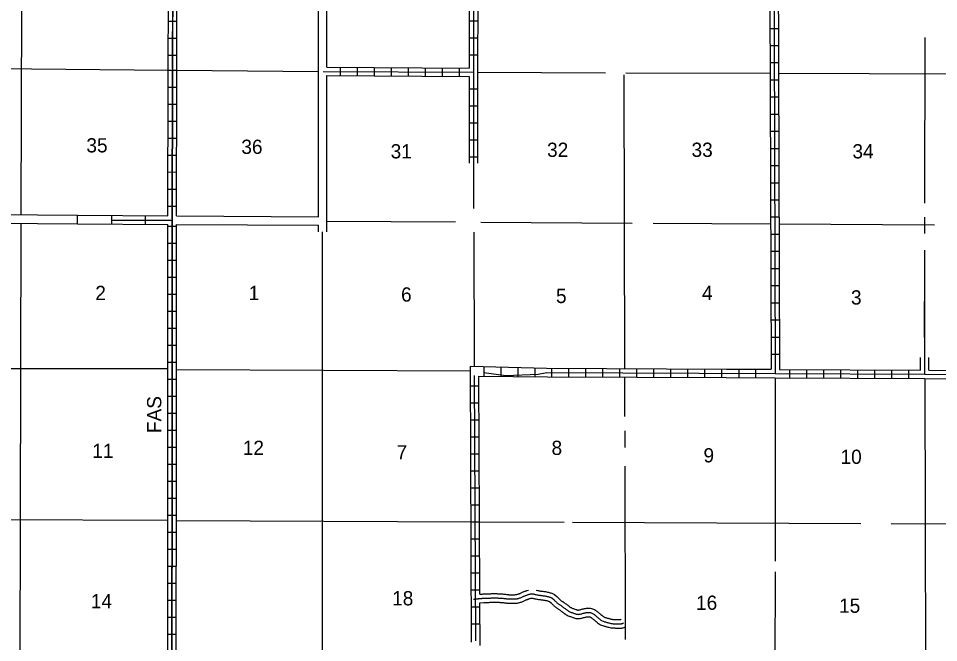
# Model space of a CAD drawing. Extents: x 1333229 to 1813251, y 16536411 to 16910478.
# Drawn here: x 1573271 to 1605556, y 16581252 to 16603164 of the extents above; entities that cross this region are included whole.
import ezdxf

# ---------------------------------------------------------------- set-up
doc = ezdxf.new("R2010")
doc.units = 0
for name, color, linetype in [('L11', 7, 'Continuous'), ('L13', 7, 'Continuous'), ('L14', 7, 'Continuous'), ('L21', 7, 'Continuous'), ('L8', 7, 'Continuous'), ('L9', 7, 'Continuous')]:
    doc.layers.add(name, color=color, linetype=linetype)

msp = doc.modelspace()

# ---------------------------------------------------------------- linework, layer by layer
at = {"layer": 'L11'}
for p, q in [((1583794, 16601305), (1583794, 16606471)), ((1584094, 16601451), (1584094, 16606470)), ((1583794, 16596200), (1583794, 16601305)), ((1584094, 16595670), (1584094, 16601155)), ((1570655, 16596289), (1575341, 16596255)), ((1578819, 16596231), (1583794, 16596200)), ((1570654, 16595989), (1575342, 16595955)), ((1578819, 16595931), (1583794, 16595900)), ((1583794, 16595674), (1583794, 16595900))]:
    msp.add_line(p, q, dxfattribs=at)
for points in [[(1604920, 16590818), (1604919, 16591262)], [(1605216, 16590816), (1605215, 16591260)], [(1589458, 16582952), (1589558, 16582956), (1589576, 16582958), (1589600, 16582959), (1589626, 16582960), (1589647, 16582960), (1589669, 16582961), (1589691, 16582961), (1589711, 16582962), (1589731, 16582962), (1589753, 16582964), (1589775, 16582965), (1589798, 16582966), (1589820, 16582967), (1589843, 16582969), (1589869, 16582970), (1589897, 16582972), (1589923, 16582972), (1589950, 16582973), (1589977, 16582972), (1590001, 16582972), (1590027, 16582971), (1590053, 16582970), (1590078, 16582969), (1590103, 16582968), (1590127, 16582967), (1590153, 16582966), (1590179, 16582964), (1590204, 16582963), (1590229, 16582961), (1590257, 16582960), (1590286, 16582957), (1590313, 16582954), (1590339, 16582951), (1590366, 16582948), (1590392, 16582944), (1590414, 16582941), (1590433, 16582939), (1590451, 16582936), (1590467, 16582935), (1590481, 16582934), (1590494, 16582933), (1590510, 16582933), (1590526, 16582933), (1590540, 16582933), (1590553, 16582933), (1590565, 16582933), (1590576, 16582933), (1590585, 16582933), (1590606, 16582933), (1590611, 16582933), (1590615, 16582933), (1590625, 16582933), (1590626, 16582933), (1590632, 16582933), (1590643, 16582933), (1590652, 16582933), (1590664, 16582933), (1590677, 16582933), (1590692, 16582934), (1590708, 16582936), (1590724, 16582937), (1590739, 16582940), (1590759, 16582945), (1590781, 16582950), (1590801, 16582955), (1590819, 16582961), (1590837, 16582967), (1590854, 16582974), (1590871, 16582981), (1590890, 16582991), (1590912, 16583001), (1590935, 16583012), (1590958, 16583022), (1590980, 16583032), (1591002, 16583041), (1591021, 16583048), (1591041, 16583056)], [(1591041, 16583056), (1591060, 16583063), (1591080, 16583070), (1591101, 16583078), (1591126, 16583086), (1591165, 16583098)], [(1591441, 16583091), (1591488, 16583080), (1591513, 16583075), (1591540, 16583070), (1591566, 16583066), (1591594, 16583062), (1591621, 16583058), (1591647, 16583054), (1591674, 16583052), (1591703, 16583049), (1591735, 16583045), (1591768, 16583040), (1591801, 16583035), (1591833, 16583028), (1591864, 16583021), (1591895, 16583012), (1591926, 16583003), (1591955, 16582994), (1591983, 16582984), (1592008, 16582974), (1592032, 16582964), (1592054, 16582953), (1592084, 16582937), (1592165, 16582869), (1592173, 16582859), (1592174, 16582858), (1592178, 16582853), (1592186, 16582845), (1592194, 16582836), (1592204, 16582826), (1592216, 16582813), (1592228, 16582801), (1592240, 16582789), (1592254, 16582775), (1592266, 16582763), (1592278, 16582753), (1592291, 16582742), (1592304, 16582732), (1592318, 16582722), (1592334, 16582711), (1592352, 16582700), (1592370, 16582689), (1592390, 16582676), (1592413, 16582661), (1592434, 16582645), (1592455, 16582629), (1592477, 16582614), (1592498, 16582597), (1592521, 16582580), (1592544, 16582562), (1592568, 16582545), (1592589, 16582528), (1592610, 16582513), (1592630, 16582499), (1592646, 16582488), (1592662, 16582479), (1592679, 16582471), (1592699, 16582463), (1592722, 16582454), (1592745, 16582446), (1592769, 16582438), (1592795, 16582429), (1592823, 16582419), (1592848, 16582409), (1592866, 16582402), (1592877, 16582399), (1592889, 16582396), (1592897, 16582395), (1592905, 16582395), (1592916, 16582395), (1592932, 16582398), (1592953, 16582402), (1592977, 16582407), (1593003, 16582414), (1593029, 16582420), (1593054, 16582426), (1593079, 16582432), (1593106, 16582440), (1593137, 16582447), (1593171, 16582454), (1593207, 16582458), (1593240, 16582461), (1593274, 16582461), (1593308, 16582459), (1593337, 16582456)], [(1589460, 16582648), (1589599, 16582658), (1589615, 16582660), (1589632, 16582660), (1589652, 16582660), (1589674, 16582661), (1589696, 16582661), (1589721, 16582662), (1589746, 16582663), (1589769, 16582664), (1589791, 16582665), (1589814, 16582666), (1589838, 16582668), (1589862, 16582669), (1589886, 16582671), (1589908, 16582672), (1589930, 16582672), (1589951, 16582673), (1589972, 16582672), (1589996, 16582672), (1590019, 16582671), (1590042, 16582671), (1590065, 16582670), (1590088, 16582669), (1590113, 16582667), (1590137, 16582666), (1590160, 16582665), (1590186, 16582663), (1590212, 16582662), (1590235, 16582660), (1590257, 16582658), (1590281, 16582656), (1590304, 16582653), (1590326, 16582651), (1590349, 16582647), (1590373, 16582644), (1590396, 16582641), (1590418, 16582638), (1590441, 16582636), (1590464, 16582634), (1590485, 16582633), (1590505, 16582633), (1590523, 16582633), (1590541, 16582633), (1590557, 16582633), (1590570, 16582633), (1590579, 16582633), (1590586, 16582633), (1590602, 16582633), (1590604, 16582633), (1590612, 16582633), (1590620, 16582633), (1590631, 16582633), (1590636, 16582633), (1590639, 16582633), (1590652, 16582633), (1590669, 16582633), (1590689, 16582634), (1590713, 16582635), (1590740, 16582637), (1590770, 16582641), (1590800, 16582646), (1590827, 16582653), (1590854, 16582659), (1590883, 16582667), (1590913, 16582676), (1590941, 16582686), (1590969, 16582696), (1590997, 16582709), (1591021, 16582720), (1591041, 16582730), (1591061, 16582739), (1591079, 16582748), (1591096, 16582755), (1591113, 16582762), (1591130, 16582769), (1591147, 16582775)], [(1591146, 16582775), (1591165, 16582782), (1591183, 16582788), (1591201, 16582795), (1591217, 16582801), (1591231, 16582805), (1591245, 16582808), (1591258, 16582810), (1591271, 16582812), (1591283, 16582813), (1591295, 16582813), (1591308, 16582812), (1591324, 16582809), (1591344, 16582805), (1591368, 16582800), (1591394, 16582794), (1591425, 16582787), (1591457, 16582780), (1591488, 16582775), (1591520, 16582769), (1591550, 16582765), (1591581, 16582761), (1591612, 16582757), (1591643, 16582753), (1591672, 16582750), (1591698, 16582747), (1591722, 16582744), (1591745, 16582740), (1591767, 16582735), (1591790, 16582730), (1591813, 16582724), (1591836, 16582717), (1591858, 16582710), (1591878, 16582703), (1591895, 16582696), (1591908, 16582690), (1591914, 16582687), (1591954, 16582654), (1591957, 16582651), (1591965, 16582643), (1591974, 16582632), (1591987, 16582619), (1591999, 16582606), (1592014, 16582591), (1592029, 16582575), (1592044, 16582560), (1592062, 16582543), (1592083, 16582525), (1592104, 16582508), (1592126, 16582491), (1592149, 16582474), (1592171, 16582460), (1592190, 16582447), (1592210, 16582435), (1592226, 16582424), (1592241, 16582415), (1592257, 16582403), (1592276, 16582389), (1592296, 16582374), (1592318, 16582357), (1592340, 16582341), (1592363, 16582324), (1592385, 16582306), (1592409, 16582288), (1592434, 16582270), (1592461, 16582250), (1592492, 16582231), (1592525, 16582213), (1592557, 16582197), (1592589, 16582184), (1592617, 16582173), (1592645, 16582163), (1592672, 16582154), (1592696, 16582146), (1592718, 16582138), (1592739, 16582130), (1592765, 16582119), (1592798, 16582109), (1592832, 16582101), (1592871, 16582095), (1592911, 16582094), (1592950, 16582097), (1592985, 16582103), (1593016, 16582109), (1593044, 16582115), (1593071, 16582121), (1593099, 16582128), (1593128, 16582135), (1593155, 16582142), (1593179, 16582149), (1593201, 16582154), (1593220, 16582158), (1593236, 16582160), (1593253, 16582161), (1593268, 16582161), (1593284, 16582160), (1593305, 16582158)], [(1593344, 16582455), (1593376, 16582450), (1593414, 16582440), (1593450, 16582426), (1593484, 16582410), (1593515, 16582392), (1593543, 16582372), (1593568, 16582354), (1593593, 16582335), (1593616, 16582316), (1593640, 16582297), (1593663, 16582278), (1593687, 16582258), (1593711, 16582238), (1593735, 16582217), (1593759, 16582196), (1593780, 16582178), (1593796, 16582165), (1593808, 16582157), (1593822, 16582150), (1593839, 16582142), (1593858, 16582136), (1593882, 16582129), (1593907, 16582121), (1593931, 16582114), (1593957, 16582108), (1593985, 16582100), (1594011, 16582092), (1594036, 16582085), (1594060, 16582079), (1594082, 16582074), (1594103, 16582070), (1594124, 16582067), (1594145, 16582066), (1594171, 16582065), (1594201, 16582065), (1594232, 16582064), (1594261, 16582063), (1594291, 16582062), (1594322, 16582060), (1594349, 16582058), (1594371, 16582057), (1594382, 16582057), (1594388, 16582058), (1594396, 16582059), (1594402, 16582061), (1594403, 16582061), (1594406, 16582063), (1594412, 16582066), (1594419, 16582070), (1594422, 16582072)], [(1593297, 16582159), (1593314, 16582156), (1593322, 16582154), (1593331, 16582151), (1593342, 16582145), (1593354, 16582138), (1593370, 16582128), (1593388, 16582114), (1593407, 16582100), (1593428, 16582083), (1593449, 16582065), (1593471, 16582047), (1593494, 16582028), (1593516, 16582009), (1593539, 16581990), (1593563, 16581969), (1593588, 16581948), (1593619, 16581922), (1593656, 16581898), (1593694, 16581878), (1593731, 16581862), (1593766, 16581850), (1593795, 16581841), (1593823, 16581833), (1593853, 16581825), (1593879, 16581818), (1593904, 16581811), (1593930, 16581804), (1593958, 16581796), (1593987, 16581788), (1594020, 16581780), (1594055, 16581774), (1594093, 16581769), (1594130, 16581766), (1594164, 16581765), (1594194, 16581765), (1594223, 16581764), (1594251, 16581763), (1594277, 16581762), (1594302, 16581760), (1594332, 16581758), (1594366, 16581757), (1594404, 16581757), (1594438, 16581762), (1594465, 16581767), (1594493, 16581775), (1594523, 16581786), (1594548, 16581798), (1594564, 16581808), (1594573, 16581813), (1594579, 16581817)]]:
    msp.add_lwpolyline(points, dxfattribs=at)
at = {"layer": 'L13'}
for p, q in [((1573374, 16603644), (1573356, 16596269)), ((1568226, 16601445), (1578525, 16601352)), ((1578825, 16601350), (1583792, 16601305)), ((1589382, 16601272), (1593866, 16601258)), ((1594580, 16601256), (1599642, 16601241)), ((1594510, 16601188), (1594536, 16590868)), ((1599938, 16601240), (1620800, 16601177)), ((1573355, 16595969), (1573317, 16580379)), ((1584094, 16596048), (1588610, 16596019)), ((1589497, 16596014), (1594799, 16595980)), ((1595540, 16595976), (1599660, 16595950)), ((1599956, 16595948), (1605415, 16595914)), ((1583944, 16580300), (1583944, 16595672)), ((1589275, 16590946), (1589257, 16595661)), ((1565365, 16590876), (1578519, 16590869)), ((1578819, 16590833), (1589128, 16590791)), ((1594537, 16590573), (1594541, 16589188)), ((1599825, 16590548), (1599817, 16584116)), ((1605069, 16590522), (1605115, 16569523)), ((1594542, 16588681), (1594543, 16588101)), ((1594545, 16587449), (1594561, 16581365)), ((1562746, 16585616), (1578516, 16585544)), ((1578816, 16585542), (1589152, 16585495)), ((1589447, 16585494), (1592420, 16585480)), ((1592710, 16585479), (1602825, 16585432)), ((1603897, 16585428), (1615464, 16585375)), ((1599817, 16583735), (1599800, 16569557))]:
    msp.add_line(p, q, dxfattribs=at)
for points in [[(1605068, 16602492), (1605065, 16596672)], [(1589254, 16596496), (1589248, 16598118)], [(1605065, 16596183), (1605064, 16595611)], [(1605064, 16595027), (1605062, 16591261)]]:
    msp.add_lwpolyline(points, dxfattribs=at)
at = {"layer": 'L8'}
for p, q in [((1578525, 16601352), (1578545, 16606495)), ((1578825, 16601350), (1578845, 16606491)), ((1599630, 16605114), (1599677, 16590845)), ((1578533, 16603063), (1578831, 16603062)), ((1589387, 16603067), (1589091, 16603067)), ((1599635, 16602814), (1599931, 16602814)), ((1578530, 16602466), (1578829, 16602465)), ((1589382, 16602471), (1589086, 16602471)), ((1599641, 16602212), (1599936, 16602212)), ((1578528, 16601870), (1578827, 16601868)), ((1589382, 16601874), (1589086, 16601874)), ((1599641, 16601610), (1599936, 16601610)), ((1578526, 16601352), (1578825, 16601351)), ((1584094, 16601451), (1589086, 16601421)), ((1584561, 16601446), (1584561, 16601151)), ((1585158, 16601446), (1585158, 16601151)), ((1585755, 16601441), (1585755, 16601145)), ((1586351, 16601436), (1586351, 16601140)), ((1586948, 16601436), (1586948, 16601140)), ((1587544, 16601430), (1587544, 16601135)), ((1588141, 16601425), (1588141, 16601129)), ((1588738, 16601425), (1588738, 16601129)), ((1584094, 16601155), (1589086, 16601125)), ((1589086, 16601125), (1589086, 16598083)), ((1599646, 16601008), (1599942, 16601008)), ((1578525, 16600755), (1578823, 16600754)), ((1589382, 16600681), (1589086, 16600681)), ((1599646, 16600406), (1599942, 16600406)), ((1578524, 16600158), (1578823, 16600158)), ((1589382, 16600084), (1589086, 16600084)), ((1599646, 16599804), (1599942, 16599804)), ((1578524, 16599561), (1578822, 16599561)), ((1589382, 16599487), (1589086, 16599487)), ((1599651, 16599202), (1599947, 16599202)), ((1578523, 16598965), (1578821, 16598965)), ((1589382, 16598891), (1589086, 16598891)), ((1578522, 16598368), (1578821, 16598368)), ((1599651, 16598600), (1599947, 16598600)), ((1589382, 16598294), (1589086, 16598294)), ((1578522, 16597772), (1578820, 16597771)), ((1599651, 16597998), (1599947, 16597998)), ((1599656, 16597396), (1599952, 16597396)), ((1578521, 16597175), (1578819, 16597175)), ((1599656, 16596795), (1599952, 16596795)), ((1578520, 16596578), (1578819, 16596578)), ((1599662, 16596193), (1599957, 16596193)), ((1578818, 16595859), (1578520, 16595859)), ((1599662, 16595591), (1599957, 16595591)), ((1578818, 16595262), (1578520, 16595262)), ((1599662, 16594989), (1599957, 16594989)), ((1578818, 16594666), (1578520, 16594666)), ((1599667, 16594387), (1599963, 16594387)), ((1578818, 16594069), (1578520, 16594069)), ((1599667, 16593785), (1599963, 16593785)), ((1578818, 16593473), (1578520, 16593473)), ((1599667, 16593183), (1599963, 16593183)), ((1578818, 16592876), (1578520, 16592876)), ((1599672, 16592581), (1599968, 16592581)), ((1578818, 16592279), (1578520, 16592279)), ((1599672, 16591979), (1599968, 16591979)), ((1578818, 16591683), (1578520, 16591683)), ((1599678, 16591377), (1599973, 16591377)), ((1578818, 16591086), (1578520, 16591086)), ((1589171, 16581266), (1589127, 16590950)), ((1589597, 16590938), (1589595, 16590604)), ((1589458, 16582952), (1589424, 16590606)), ((1590198, 16590922), (1590196, 16590599)), ((1590791, 16590907), (1590791, 16590594)), ((1591386, 16590892), (1591386, 16590589)), ((1591974, 16590881), (1591974, 16590585)), ((1592571, 16590876), (1592571, 16590580)), ((1593168, 16590876), (1593168, 16590580)), ((1593764, 16590870), (1593764, 16590575)), ((1594361, 16590870), (1594361, 16590575)), ((1594957, 16590865), (1594957, 16590569)), ((1595554, 16590865), (1595554, 16590569)), ((1596151, 16590860), (1596151, 16590564)), ((1596747, 16590860), (1596747, 16590564)), ((1597344, 16590855), (1597344, 16590559)), ((1597940, 16590855), (1597940, 16590559)), ((1598549, 16590842), (1598549, 16590546)), ((1599134, 16590849), (1599134, 16590554)), ((1599973, 16590843), (1604920, 16590818)), ((1600327, 16590844), (1600327, 16590548)), ((1600924, 16590839), (1600924, 16590543)), ((1601520, 16590833), (1601520, 16590538)), ((1602117, 16590833), (1602117, 16590538)), ((1602713, 16590828), (1602713, 16590532)), ((1603310, 16590828), (1603310, 16590532)), ((1603907, 16590823), (1603907, 16590527)), ((1604503, 16590823), (1604503, 16590527)), ((1578818, 16590490), (1578520, 16590490)), ((1589128, 16590263), (1589424, 16590263)), ((1578818, 16589893), (1578520, 16589893)), ((1589134, 16589666), (1589429, 16589666)), ((1578818, 16589296), (1578520, 16589296)), ((1589134, 16589070), (1589429, 16589070)), ((1578818, 16588700), (1578520, 16588700)), ((1589139, 16588473), (1589435, 16588473)), ((1578818, 16588103), (1578520, 16588103)), ((1589139, 16587877), (1589435, 16587877)), ((1578818, 16587506), (1578520, 16587507)), ((1589144, 16587280), (1589440, 16587280)), ((1578817, 16586910), (1578519, 16586910)), ((1589144, 16586683), (1589440, 16586683)), ((1578816, 16586313), (1578518, 16586314)), ((1589150, 16586087), (1589445, 16586087)), ((1578816, 16585717), (1578517, 16585717)), ((1589150, 16585490), (1589445, 16585490)), ((1578815, 16585120), (1578516, 16585120)), ((1589155, 16584893), (1589450, 16584893)), ((1578814, 16584523), (1578516, 16584524)), ((1589155, 16584297), (1589450, 16584297)), ((1578813, 16583927), (1578515, 16583927)), ((1589160, 16583700), (1589456, 16583700)), ((1578812, 16583330), (1578514, 16583331)), ((1589160, 16583103), (1589456, 16583103)), ((1578811, 16582733), (1578513, 16582734)), ((1589466, 16581150), (1589460, 16582648)), ((1589165, 16582507), (1589461, 16582507)), ((1578810, 16582137), (1578512, 16582137)), ((1589165, 16581910), (1589461, 16581910)), ((1578810, 16581540), (1578511, 16581541))]:
    msp.add_line(p, q, dxfattribs=at)
for points in [[(1589255, 16620972), (1589255, 16617165), (1589260, 16611837), (1589245, 16606600), (1589239, 16603933), (1589234, 16601272), (1589234, 16598083)], [(1578717, 16611922), (1578695, 16606642), (1578680, 16602075), (1578674, 16601066), (1578669, 16596082), (1578669, 16590833)], [(1599783, 16611843), (1599773, 16606563), (1599825, 16590696)], [(1578676, 16601406), (1578695, 16606642)], [(1589096, 16606450), (1589091, 16603933), (1589086, 16601421)], [(1589392, 16606450), (1589387, 16603933), (1589382, 16601272), (1589382, 16598083)], [(1599925, 16605115), (1599973, 16590843)], [(1578519, 16596231), (1578524, 16601066), (1578525, 16601352)], [(1578669, 16596114), (1578674, 16601066), (1578675, 16601351)], [(1578819, 16596231), (1578824, 16601066), (1578825, 16601351)], [(1583959, 16601304), (1589234, 16601272)], [(1578509, 16580347), (1578519, 16587512), (1578519, 16595931)], [(1578659, 16580347), (1578669, 16587512), (1578669, 16590833), (1578669, 16596082)], [(1578809, 16580347), (1578819, 16587512), (1578819, 16595931)], [(1605068, 16590670), (1605063, 16593225)], [(1589127, 16590950), (1591800, 16590881), (1598109, 16590852)], [(1578669, 16590833), (1578669, 16587512), (1578658, 16580199)], [(1589318, 16581308), (1589276, 16590633)], [(1589424, 16590606), (1591832, 16590585), (1598108, 16590556)], [(1589598, 16590733), (1590369, 16590627), (1591510, 16590670), (1591816, 16590733), (1599825, 16590696), (1605068, 16590670), (1607740, 16590649), (1615623, 16590622)], [(1598109, 16590852), (1599677, 16590845)], [(1605216, 16590816), (1607740, 16590796), (1615475, 16590771)], [(1598108, 16590556), (1599825, 16590548), (1605068, 16590522), (1607740, 16590501), (1615474, 16590475)], [(1589240, 16582779), (1589242, 16582779), (1589247, 16582780), (1589255, 16582780), (1589263, 16582781), (1589273, 16582781), (1589283, 16582782), (1589295, 16582783), (1589308, 16582784), (1589323, 16582786), (1589338, 16582788), (1589354, 16582790), (1589370, 16582792), (1589386, 16582792), (1589402, 16582794), (1589419, 16582796), (1589436, 16582798), (1589453, 16582799), (1589471, 16582801), (1589490, 16582802), (1589509, 16582804), (1589528, 16582805), (1589547, 16582806), (1589567, 16582806), (1589588, 16582808), (1589608, 16582810), (1589629, 16582810), (1589650, 16582810), (1589671, 16582811), (1589694, 16582811), (1589716, 16582812), (1589738, 16582813), (1589761, 16582814), (1589783, 16582815), (1589806, 16582816), (1589829, 16582817), (1589853, 16582819), (1589878, 16582820), (1589902, 16582822), (1589927, 16582822), (1589951, 16582823), (1589974, 16582822), (1589999, 16582822), (1590023, 16582821), (1590047, 16582821), (1590071, 16582820), (1590096, 16582818), (1590120, 16582817), (1590145, 16582816), (1590170, 16582815), (1590195, 16582813), (1590220, 16582811), (1590246, 16582810), (1590272, 16582808), (1590297, 16582805), (1590322, 16582802), (1590346, 16582799), (1590370, 16582796), (1590393, 16582793), (1590415, 16582790), (1590435, 16582787), (1590454, 16582785), (1590472, 16582784), (1590490, 16582783), (1590507, 16582783), (1590524, 16582783), (1590541, 16582783), (1590555, 16582783), (1590567, 16582783), (1590578, 16582783), (1590585, 16582783), (1590604, 16582783), (1590607, 16582783), (1590614, 16582783), (1590622, 16582783), (1590629, 16582783), (1590634, 16582783), (1590641, 16582783), (1590652, 16582783), (1590667, 16582783), (1590683, 16582783), (1590703, 16582784), (1590724, 16582786), (1590747, 16582789), (1590770, 16582793), (1590793, 16582799), (1590817, 16582805), (1590842, 16582811), (1590866, 16582818), (1590889, 16582826), (1590911, 16582835), (1590934, 16582845), (1590956, 16582855), (1590977, 16582866), (1590998, 16582876), (1591018, 16582885), (1591038, 16582894), (1591057, 16582901), (1591076, 16582908), (1591094, 16582915)], [(1591094, 16582915), (1591113, 16582922), (1591132, 16582929), (1591151, 16582936), (1591171, 16582943), (1591192, 16582950), (1591213, 16582955), (1591235, 16582959), (1591256, 16582961), (1591279, 16582963), (1591302, 16582963), (1591326, 16582961), (1591350, 16582957), (1591375, 16582952), (1591402, 16582946), (1591429, 16582940), (1591457, 16582933), (1591485, 16582928), (1591514, 16582922), (1591543, 16582918), (1591572, 16582913), (1591601, 16582909), (1591630, 16582905), (1591658, 16582902), (1591687, 16582899), (1591716, 16582896), (1591745, 16582892), (1591773, 16582887), (1591800, 16582882), (1591827, 16582875), (1591854, 16582868), (1591881, 16582860), (1591906, 16582852), (1591930, 16582843), (1591952, 16582835), (1591970, 16582827), (1591986, 16582820), (1591999, 16582813), (1592058, 16582763), (1592059, 16582762), (1592063, 16582758), (1592068, 16582752), (1592075, 16582744), (1592084, 16582734), (1592095, 16582722), (1592108, 16582710), (1592121, 16582696), (1592135, 16582682), (1592149, 16582668), (1592164, 16582653), (1592180, 16582639), (1592197, 16582625), (1592215, 16582611), (1592234, 16582598), (1592252, 16582586), (1592271, 16582574), (1592290, 16582562), (1592308, 16582550), (1592327, 16582538), (1592346, 16582524), (1592366, 16582509), (1592386, 16582494), (1592408, 16582477), (1592431, 16582460), (1592454, 16582443), (1592477, 16582425), (1592499, 16582408), (1592522, 16582391), (1592545, 16582375), (1592569, 16582359), (1592593, 16582346), (1592618, 16582334), (1592644, 16582324), (1592669, 16582314), (1592695, 16582305), (1592721, 16582296), (1592746, 16582287), (1592770, 16582278), (1592793, 16582270), (1592816, 16582261), (1592838, 16582254), (1592860, 16582248), (1592884, 16582245), (1592908, 16582244), (1592933, 16582246), (1592959, 16582250), (1592984, 16582255), (1593010, 16582261), (1593037, 16582267), (1593064, 16582274), (1593091, 16582281), (1593117, 16582287), (1593143, 16582294), (1593169, 16582300), (1593195, 16582306), (1593222, 16582309), (1593247, 16582311), (1593271, 16582311), (1593296, 16582310), (1593321, 16582307)], [(1593321, 16582307), (1593345, 16582303), (1593368, 16582297), (1593390, 16582289), (1593413, 16582278), (1593435, 16582265), (1593457, 16582250), (1593478, 16582234), (1593500, 16582217), (1593522, 16582200), (1593545, 16582181), (1593567, 16582162), (1593590, 16582143), (1593614, 16582123), (1593637, 16582103), (1593661, 16582083), (1593684, 16582063), (1593708, 16582044), (1593732, 16582027), (1593758, 16582014), (1593785, 16582002), (1593812, 16581993), (1593839, 16581985), (1593865, 16581977), (1593892, 16581970), (1593918, 16581963), (1593944, 16581955), (1593971, 16581948), (1593997, 16581941), (1594024, 16581934), (1594051, 16581927), (1594079, 16581922), (1594108, 16581918), (1594138, 16581916), (1594168, 16581915), (1594198, 16581915), (1594227, 16581914), (1594256, 16581913), (1594284, 16581912), (1594312, 16581910), (1594341, 16581908), (1594368, 16581907), (1594393, 16581907), (1594413, 16581910), (1594431, 16581913), (1594447, 16581918), (1594463, 16581924), (1594477, 16581931), (1594488, 16581937), (1594496, 16581942), (1594501, 16581945)]]:
    msp.add_lwpolyline(points, dxfattribs=at)
at = {"layer": 'L9'}
for p, q in [((1575341, 16596255), (1578519, 16596231)), ((1575342, 16595952), (1575341, 16596250)), ((1576546, 16595935), (1576545, 16596233)), ((1577735, 16595930), (1577734, 16596229)), ((1575342, 16595955), (1578519, 16595931))]:
    msp.add_line(p, q, dxfattribs=at)
msp.add_lwpolyline([(1576541, 16596076), (1578669, 16596082)], dxfattribs=at)

# ---------------------------------------------------------------- texts
at = {"layer": 'L14'}
for s, p in [('35', (1575656, 16598459)), ('36', (1581092, 16598407)), ('31', (1586331, 16598249)), ('32', (1591819, 16598302)), ('33', (1596888, 16598302)), ('34', (1602533, 16598249)), ('2', (1575968, 16593276)), ('1', (1581351, 16593276)), ('6', (1586697, 16593223)), ('5', (1592132, 16593171)), ('4', (1597254, 16593276)), ('3', (1602481, 16593119)), ('12', (1581142, 16587839)), ('8', (1591976, 16587839)), ('11', (1575863, 16587734)), ('7', (1586540, 16587682)), ('9', (1597307, 16587577)), ('10', (1602115, 16587525)), ('14', (1575811, 16582454)), ('18', (1586383, 16582558)), ('16', (1597045, 16582402)), ('15', (1602063, 16582297))]:
    msp.add_text(s, height=500, rotation=0, dxfattribs=at).set_placement(p)
at = {"layer": 'L21'}
msp.add_text('FAS', height=500, rotation=90, dxfattribs=at).set_placement((1578285, 16588606))

doc.saveas('drawing.dxf')
